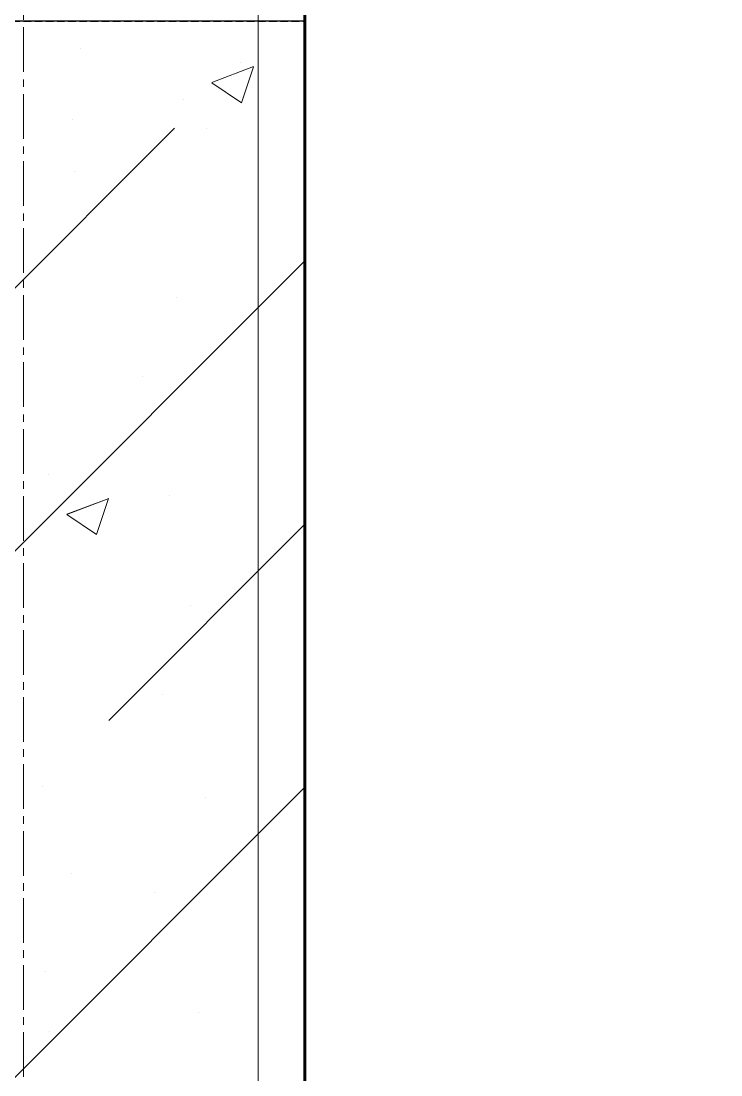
# Model space of a CAD drawing. Header units: millimetres. Extents: x 470010 to 1231400, y -134005 to 421770.
# Drawn here: x 672872.5 to 673171, y -62360.8 to -61911.2 of the extents above; entities that cross this region are included whole.
import ezdxf
from ezdxf.enums import TextEntityAlignment as Align

# ---------------------------------------------------------------- set-up
doc = ezdxf.new("R2010")
doc.units = ezdxf.units.MM
doc.linetypes.add('CENTER2', pattern=[28.575, 19.05, -3.175, 3.175, -3.175])
doc.linetypes.add('HIDDEN2', pattern=[4.7625, 3.175, -1.5875])
doc.layers.get('Defpoints').update_dxf_attribs({"color": 140})
for name, color, linetype, lineweight in [('0) шп потолок', 3, 'Continuous', 60), ('АР_Колонны', 70, 'Continuous', 30), ('АР_Стены ЖБ', 7, 'Continuous', 35), ('АР_Стены ПЕНОблок', 52, 'Continuous', 20), ('АР_Штриховка', 8, 'Continuous', 0)]:
    doc.layers.add(name, color=color, linetype=linetype, lineweight=lineweight)
doc.layers.add('РД_Оси_100', color=7, linetype='Continuous', lineweight=0, true_color=0x525252)
doc.styles.add('style1', font='ARIALN.TTF')

# ---------------------------------------------------------------- blocks, each defined once
blk = doc.blocks.new('СОШ_2200_АР_ОСИ_М100_28.05.24')
at = {"layer": 'РД_Оси_100', "color": 251, "linetype": 'CENTER2', "true_color": 0x636466}
blk.add_line((0, -6155), (0, 139938.679), dxfattribs=at)
blk = doc.blocks.new('A$C9108343f')
at = {"layer": '0) шп потолок'}
blk.add_lwpolyline([(13624.96, 33565), (7274.96, 33565), (7274.96, 42655), (14854.96, 42655), (14854.96, 33985)], dxfattribs=at)
at = {"layer": 'АР_Колонны', "color": 18, "linetype": 'HIDDEN2', "lineweight": 25, "true_color": 0x000000}
for p, q in [((7054.96, 38455), (7274.96, 38455)), ((7274.96, 38455), (7274.96, 37555))]:
    blk.add_line(p, q, dxfattribs=at)
at = {"layer": 'АР_Колонны', "color": 18, "linetype": 'Continuous', "lineweight": 15, "true_color": 0x000000}
for p, q in [((7274.96, 38455), (7054.96, 38455)), ((7274.96, 38455), (7054.96, 38455)), ((7274.96, 37555), (7274.96, 38455)), ((7274.96, 37555), (7274.96, 38455))]:
    blk.add_line(p, q, dxfattribs=at)
at = {"layer": 'АР_Стены ЖБ', "color": 18, "linetype": 'Continuous', "lineweight": 30, "true_color": 0x000000}
for p, q in [((7274.96, 38455), (7054.96, 38455)), ((7274.96, 37555), (7274.96, 38455))]:
    blk.add_line(p, q, dxfattribs=at)
at = {"layer": 'АР_Стены ПЕНОблок', "color": 18, "linetype": 'Continuous', "lineweight": 20, "true_color": 0x000000}
blk.add_line((7254.96, 21355), (7254.96, 97555), dxfattribs=at)
at = {"layer": 'АР_Штриховка', "color": 18, "linetype": 'Continuous', "lineweight": 0, "true_color": 0x000000}
for p, q in [((7179.21, 38443.43), (7179.21, 38443.43)), ((7235.25, 38428.78), (7253.04, 38435.61)), ((7247.84, 38420.13), (7252.99, 38435.48)), ((7235.2, 38428.65), (7247.83, 38420.13)), ((7223.27, 38421.58), (7223.27, 38421.58)), ((7175.93, 38413.09), (7175.93, 38413.09)), ((7232.76, 38409.32), (7232.76, 38409.32)), ((7176.48, 38390.75), (7176.48, 38390.75)), ((7220.18, 38337.02), (7220.18, 38337.02)), ((7205.86, 38303.23), (7205.86, 38303.23)), ((7165.44, 38261.53), (7165.44, 38261.53)), ((7173.45, 38244.6), (7191.24, 38251.42)), ((7186.04, 38235.94), (7191.19, 38251.29)), ((7217.09, 38252.46), (7217.09, 38252.46)), ((7173.39, 38244.47), (7186.03, 38235.94)), ((7226.3, 38205.76), (7226.3, 38205.76)), ((7214.8, 38178.8), (7214.8, 38178.8)), ((7214, 38167.91), (7214, 38167.91)), ((7232.63, 38123.99), (7232.63, 38123.99)), ((7175.18, 38091.45), (7175.18, 38091.45)), ((7210.91, 38083.35), (7210.91, 38083.35)), ((7164.27, 38049.69), (7164.27, 38049.69)), ((7229.4, 38032.18), (7229.4, 38032.18)), ((7165.81, 38023.81), (7165.81, 38023.81))]:
    blk.add_line(p, q, dxfattribs=at)
at = {"layer": 'АР_Штриховка', "color": 18, "linetype": 'Continuous', "lineweight": 5, "true_color": 0x000000}
for p, q in [((7247.37, 38437.33), (7247.37, 38437.33)), ((7078.99, 38268.95), (7219.31, 38409.27)), ((7054.96, 38132.67), (7274.96, 38352.67)), ((7191.24, 38156.7), (7274.96, 38240.41)), ((7054.96, 37908.16), (7274.96, 38128.16)), ((7163.18, 38128.64), (7163.18, 38128.64))]:
    blk.add_line(p, q, dxfattribs=at)
at = {"layer": 'РД_Оси_100'}
blk.add_blockref('СОШ_2200_АР_ОСИ_М100_28.05.24', (7154.96, 6755), dxfattribs=at)
at = {"layer": 'Defpoints', "color": 18, "true_color": 0x000000, "style": 'style1'}
for p in [(143949.34, 316089.12), (143974.98, 281639.5), (143890.4, 273244.71), (143839.99, 264276.81), (143967.75, 254892.38), (12251.96, 104178.14), (12382.58, 96023.14)]:
    blk.add_attdef('АР-ПОМЕЩЕНИЕ:НАИМЕНОВАНИЕ', text='', height=100, dxfattribs=at).set_placement(p, align=Align.MIDDLE)
at = {"layer": 'Defpoints', "color": 18, "true_color": 0x000000, "style": 'style1', "flags": 8}
for p in [(143951.3, 279099.09), (143848.34, 269251.11), (143875.33, 260094.25), (144049.74, 250824.7), (163419.28, 238153.36), (155897.46, 237965.97), (183037.2, 237965.97), (143342.94, 237876.19)]:
    blk.add_attdef('АР-ПОМЕЩЕНИЕ:НАИМЕНОВАНИЕ', text='', height=100, dxfattribs=at).set_placement(p, align=Align.MIDDLE)

msp = doc.modelspace()

# ---------------------------------------------------------------- linework, layer by layer
at = {"layer": '0) шп потолок'}
msp.add_lwpolyline([(679343.57, -66801.242), (672993.57, -66801.242), (672993.57, -57711.242), (680573.57, -57711.242), (680573.57, -66381.242)], dxfattribs=at)
at = {"layer": 'АР_Колонны', "color": 18, "linetype": 'HIDDEN2', "lineweight": 25, "true_color": 0x000000}
for p, q in [((672773.57, -61911.242), (672993.57, -61911.242)), ((672993.57, -61911.242), (672993.57, -62811.242))]:
    msp.add_line(p, q, dxfattribs=at)
at = {"layer": 'АР_Колонны', "color": 18, "linetype": 'Continuous', "lineweight": 15, "true_color": 0x000000}
for p, q in [((672993.57, -61911.242), (672773.57, -61911.242)), ((672993.57, -61911.242), (672773.57, -61911.242)), ((672993.57, -62811.242), (672993.57, -61911.242)), ((672993.57, -62811.242), (672993.57, -61911.242))]:
    msp.add_line(p, q, dxfattribs=at)
at = {"layer": 'АР_Стены ЖБ', "color": 18, "linetype": 'Continuous', "lineweight": 30, "true_color": 0x000000}
for p, q in [((672993.57, -61911.242), (672773.57, -61911.242)), ((672993.57, -62811.242), (672993.57, -61911.242))]:
    msp.add_line(p, q, dxfattribs=at)
at = {"layer": 'АР_Стены ПЕНОблок', "color": 18, "linetype": 'Continuous', "lineweight": 20, "true_color": 0x000000}
msp.add_line((672973.57, -79011.242), (672973.57, -2811.242), dxfattribs=at)
at = {"layer": 'АР_Штриховка', "color": 18, "linetype": 'Continuous', "lineweight": 0, "true_color": 0x000000}
for p, q in [((672953.867, -61937.458), (672971.652, -61930.632)), ((672966.454, -61946.114), (672971.605, -61930.765)), ((672953.808, -61937.588), (672966.443, -61946.11)), ((672892.065, -62121.647), (672909.85, -62114.82)), ((672904.652, -62130.302), (672909.802, -62114.953)), ((672892.006, -62121.776), (672904.641, -62130.298))]:
    msp.add_line(p, q, dxfattribs=at)
at = {"layer": 'АР_Штриховка', "color": 18, "linetype": 'Continuous', "lineweight": 5, "true_color": 0x000000}
for p, q in [((672797.603, -62097.289), (672937.92, -61956.973)), ((672773.57, -62233.575), (672993.57, -62013.575)), ((672909.856, -62209.542), (672993.57, -62125.829)), ((672773.57, -62458.082), (672993.57, -62238.082))]:
    msp.add_line(p, q, dxfattribs=at)

# ---------------------------------------------------------------- block references
msp.add_blockref('A$C9108343f', (665718.612, -100366.242))
at = {"layer": 'РД_Оси_100'}
msp.add_blockref('СОШ_2200_АР_ОСИ_М100_28.05.24', (672873.57, -93611.242), dxfattribs=at)

doc.saveas('drawing.dxf')
